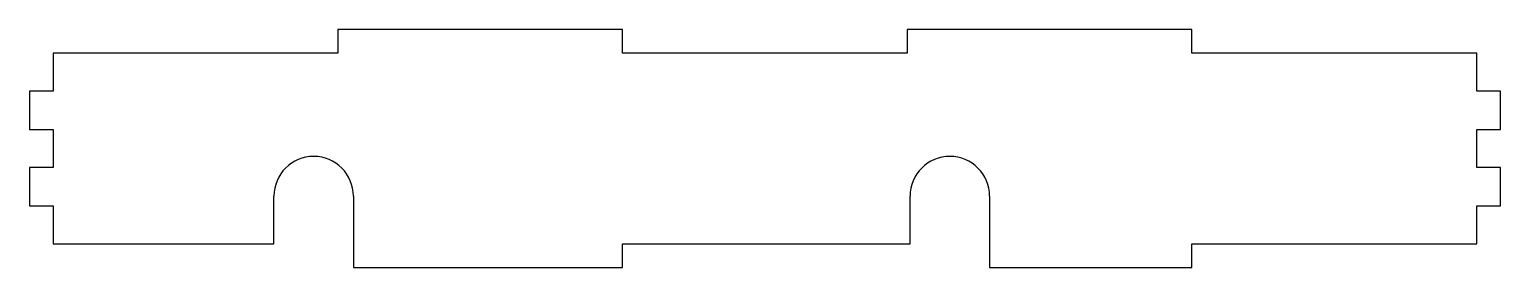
# Model space of a CAD drawing. Header units: millimetres. Extents: x -8 to 177, y -3 to 27.
import ezdxf

# ---------------------------------------------------------------- set-up
doc = ezdxf.new("R2010")
doc.units = ezdxf.units.MM

msp = doc.modelspace()

# ---------------------------------------------------------------- linework, layer by layer
at = {"color": 7, "linetype": 'Continuous', "lineweight": 25}
for p, q in [((66.64, 27), (30.84, 27)), ((30.84, 27), (30.84, 24)), ((66.64, 24), (66.64, 27)), ((102.44, 27), (102.44, 24)), ((138.24, 27), (102.44, 27)), ((138.24, 24), (138.24, 27)), ((-4.96, 24), (-4.96, 19.2)), ((30.84, 24), (-4.96, 24)), ((102.44, 24), (66.64, 24)), ((174.04, 24), (138.24, 24)), ((174.04, 19.2), (174.04, 24)), ((-7.96, 19.2), (-7.96, 14.4)), ((-4.96, 19.2), (-7.96, 19.2)), ((177.04, 19.2), (174.04, 19.2)), ((177.04, 14.4), (177.04, 19.2)), ((-7.96, 14.4), (-4.96, 14.4)), ((-4.96, 14.4), (-4.96, 9.6)), ((174.04, 14.4), (177.04, 14.4)), ((174.04, 9.6), (174.04, 14.4)), ((-7.96, 9.6), (-7.96, 4.8)), ((-4.96, 9.6), (-7.96, 9.6)), ((177.04, 9.6), (174.04, 9.6)), ((177.04, 4.8), (177.04, 9.6)), ((22.79, 0), (22.79, 6)), ((32.79, 6), (32.79, -3)), ((102.79, 0), (102.79, 6)), ((112.79, 6), (112.79, -3)), ((-7.96, 4.8), (-4.96, 4.8)), ((-4.96, 4.8), (-4.96, 0)), ((174.04, 4.8), (177.04, 4.8)), ((174.04, 0), (174.04, 4.8)), ((-4.96, 0), (22.79, 0)), ((66.64, 0), (102.79, 0)), ((66.64, -3), (66.64, 0)), ((138.24, 0), (174.04, 0)), ((138.24, -3), (138.24, 0)), ((32.79, -3), (66.64, -3)), ((112.79, -3), (138.24, -3))]:
    msp.add_line(p, q, dxfattribs=at)
for centre in [(27.79, 6), (107.79, 6)]:
    msp.add_arc(centre, 5, 0, 180, dxfattribs=at)

doc.saveas('drawing.dxf')
